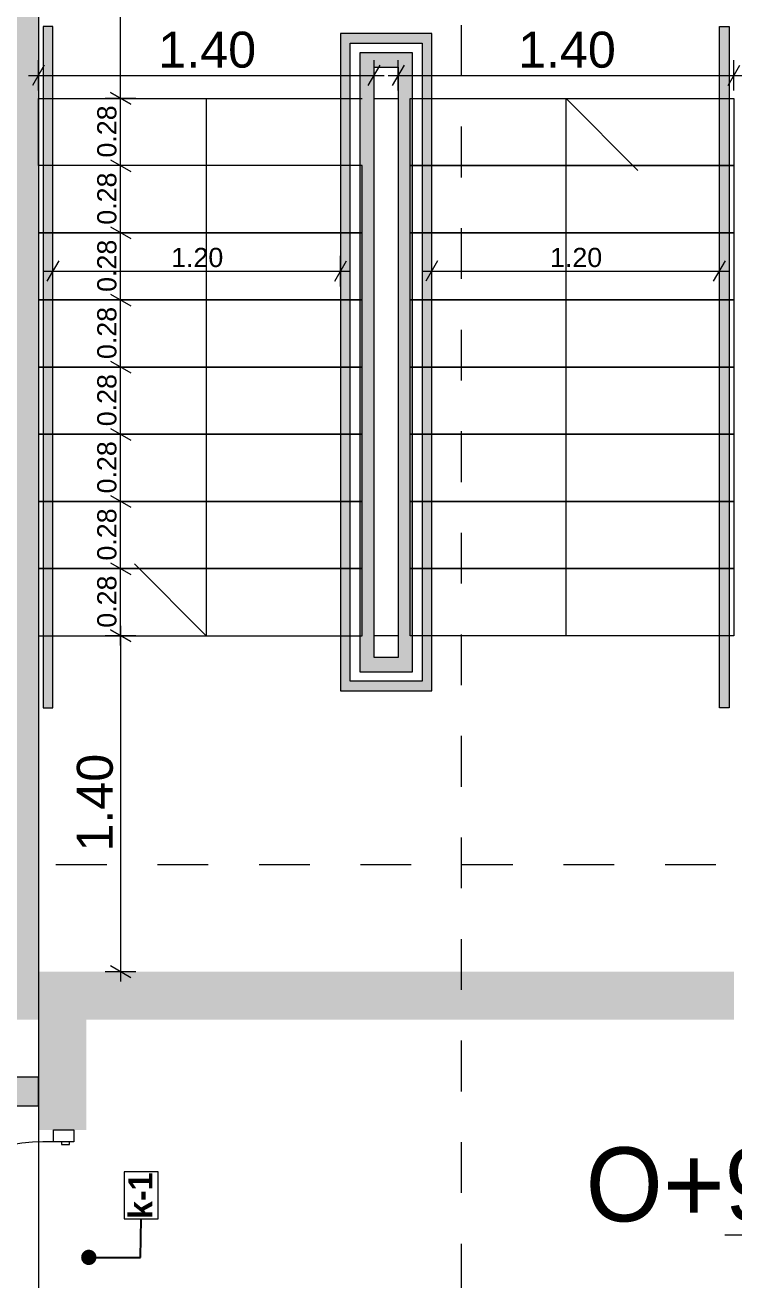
# Model space of a CAD drawing. Header units: millimetres. Extents: x 475206255 to 476720147, y 4620882299 to 4621447368.
# Drawn here: x 475240269 to 475243224, y 4621152881 to 4621158112 of the extents above; entities that cross this region are included whole.
import ezdxf

# ---------------------------------------------------------------- set-up
doc = ezdxf.new("R2010")
doc.units = ezdxf.units.MM
doc.header["$MEASUREMENT"] = 0
doc.set_wipeout_variables(frame=1)
doc.linetypes.add('Dashed', pattern=[423.333333, 211.666667, -211.666667])
doc.linetypes.add('Wipeout_Contour', pattern=[1000, 0, -1000])
for name, color, linetype, lineweight in [('2D Drafting - General_Pen_No__1_Pen_No__7_Pen_No__7', 7, 'Continuous', 0), ('2D Drafting - General_Pen_No__250_Pen_No__7_Pen_No__250', 7, 'Continuous', 0), ('2D Drafting - General_Pen_No__250_Pen_No__7_Pen_No__7', 7, 'Continuous', 0), ('Doors_Pen_No__7_Pen_No__7_Pen_No__7', 7, 'Continuous', 0), ('G-Anno-Nplt_Pen_No__7', 7, 'Continuous', 0), ('gegmebi_Pen_No__7_Pen_No__7', 7, 'Continuous', 0), ('New_._Pen_No__1', 1, 'Continuous', 0), ('New_2D Drafting - General_Pen_No__1', 1, 'Continuous', 0), ('New_2D Drafting - General_Pen_No__4', 7, 'Continuous', 0), ('New_Annotation - Label_Pen_No__1', 1, 'Continuous', 0), ('New_shenobebi_Pen_No__1', 1, 'Continuous', 0), ('zoma_Pen_No__142', 142, 'Continuous', 0), ('zoma_Pen_No__5_Pen_No__5', 5, 'Continuous', 0)]:
    doc.layers.add(name, color=color, linetype=linetype, lineweight=lineweight)
doc.layers.add('zoma', color=7, linetype='Continuous')
doc.styles.add('GENERATED_STYLE_2', font='arial.ttf')
doc.styles.add('GENERATED_STYLE_5', font='')
doc.styles.add('GENERATED_STYLE_6', font='avaza.ttf')
doc.styles.get('GENERATED_STYLE_5').set_extended_font_data('Avaza', bold=True)
doc.dimstyles.new('GENERATED_STYLE__17', dxfattribs={"dimtxt": 80.000001, "dimasz": 64.421331, "dimexe": 0.18, "dimexo": 3, "dimgap": 0, "dimtad": 1, "dimlfac": 0.001, "dimzin": 0, "dimdsep": 46, "dimtxsty": 'GENERATED_STYLE_2', "dimblk": 'ARROWHEAD_2', "dimblk1": 'ARROWHEAD_2', "dimblk2": 'ARROWHEAD_2', "dimcen": 0.09, "dimclrd": 142, "dimclre": 142, "dimclrt": 142, "dimadec": 0, "dimazin": 0, "dimtfac": 1, "dimtdec": 4, "dimtmove": 0, "dimatfit": 3, "dimfxl": 1, "dimtolj": 1, "dimtzin": 0, "dimarcsym": 0})
doc.dimstyles.new('GENERATED_STYLE__20', dxfattribs={"dimtxt": 80.000001, "dimasz": 64.421331, "dimexe": 0.18, "dimexo": 3, "dimgap": 0, "dimtad": 1, "dimtih": 1, "dimtoh": 1, "dimlfac": 0.001, "dimzin": 0, "dimdsep": 46, "dimtxsty": 'GENERATED_STYLE_2', "dimblk": 'ARROWHEAD_2', "dimblk1": 'ARROWHEAD_2', "dimblk2": 'ARROWHEAD_2', "dimcen": 0.09, "dimclrd": 142, "dimclre": 142, "dimclrt": 142, "dimadec": 0, "dimazin": 0, "dimtfac": 1, "dimtdec": 4, "dimtmove": 0, "dimatfit": 3, "dimfxl": 1, "dimtolj": 1, "dimtzin": 0, "dimarcsym": 0})
doc.dimstyles.new('GENERATED_STYLE__3', dxfattribs={"dimtxt": 200, "dimasz": 64.421331, "dimexe": 0.18, "dimexo": 3, "dimgap": 0, "dimtad": 1, "dimtih": 1, "dimtoh": 1, "dimlfac": 0.001, "dimzin": 0, "dimdsep": 46, "dimtxsty": 'GENERATED_STYLE_2', "dimblk": 'ARROWHEAD_2', "dimblk1": 'ARROWHEAD_2', "dimblk2": 'ARROWHEAD_2', "dimcen": 0.09, "dimclrd": 142, "dimclre": 142, "dimclrt": 142, "dimadec": 0, "dimazin": 0, "dimtfac": 1, "dimtdec": 4, "dimtmove": 0, "dimatfit": 3, "dimfxl": 1, "dimtolj": 1, "dimtzin": 0, "dimarcsym": 0})
doc.dimstyles.new('GENERATED_STYLE__33', dxfattribs={"dimtxt": 0.18, "dimasz": 127.68, "dimexe": 0.18, "dimexo": 0.0625, "dimgap": 0, "dimtad": 0, "dimtih": 1, "dimtoh": 1, "dimdec": 4, "dimzin": 0, "dimdsep": 46, "dimcen": 0.09, "dimadec": 0, "dimazin": 0, "dimtfac": 1, "dimtdec": 4, "dimtmove": 0, "dimatfit": 3, "dimldrblk": 'ARROWHEAD_11', "dimfxl": 1, "dimtolj": 1, "dimtzin": 0, "dimarcsym": 0})
doc.dimstyles.new('GENERATED_STYLE__5', dxfattribs={"dimtxt": 150, "dimasz": 64.421331, "dimexe": 0.18, "dimexo": 3, "dimgap": 0, "dimtad": 1, "dimtih": 1, "dimtoh": 1, "dimlfac": 0.001, "dimzin": 0, "dimdsep": 46, "dimtxsty": 'GENERATED_STYLE_2', "dimblk": 'ARROWHEAD_2', "dimblk1": 'ARROWHEAD_2', "dimblk2": 'ARROWHEAD_2', "dimcen": 0.09, "dimclrd": 142, "dimclre": 142, "dimclrt": 142, "dimadec": 0, "dimazin": 0, "dimtfac": 1, "dimtdec": 4, "dimtmove": 0, "dimatfit": 3, "dimfxl": 1, "dimtolj": 1, "dimtzin": 0, "dimarcsym": 0})
doc.dimstyles.new('GENERATED_STYLE__7', dxfattribs={"dimtxt": 150, "dimasz": 64.421331, "dimexe": 0.18, "dimexo": 3, "dimgap": 0, "dimtad": 1, "dimlfac": 0.001, "dimzin": 0, "dimdsep": 46, "dimtxsty": 'GENERATED_STYLE_2', "dimblk": 'ARROWHEAD_2', "dimblk1": 'ARROWHEAD_2', "dimblk2": 'ARROWHEAD_2', "dimcen": 0.09, "dimclrd": 142, "dimclre": 142, "dimclrt": 142, "dimadec": 0, "dimazin": 0, "dimtfac": 1, "dimtdec": 4, "dimtmove": 0, "dimatfit": 3, "dimfxl": 1, "dimtolj": 1, "dimtzin": 0, "dimarcsym": 0})
doc.dimstyles.new('GENERATED_STYLE__9', dxfattribs={"dimtxt": 200, "dimasz": 64.421331, "dimexe": 0.18, "dimexo": 3, "dimgap": 0, "dimtad": 1, "dimlfac": 0.001, "dimzin": 0, "dimdsep": 46, "dimtxsty": 'GENERATED_STYLE_2', "dimblk": 'ARROWHEAD_2', "dimblk1": 'ARROWHEAD_2', "dimblk2": 'ARROWHEAD_2', "dimcen": 0.09, "dimclrd": 142, "dimclre": 142, "dimclrt": 142, "dimadec": 0, "dimazin": 0, "dimtfac": 1, "dimtdec": 4, "dimtmove": 0, "dimatfit": 3, "dimfxl": 1, "dimtolj": 1, "dimtzin": 0, "dimarcsym": 0})

# ---------------------------------------------------------------- blocks, each defined once
blk = doc.blocks.new('*D165', base_point=(475826095.8, 4621095193.2))
at = {"layer": 'zoma_Pen_No__142', "color": 142, "linetype": 'Continuous', "lineweight": 0, "transparency": 16777216}
for p, q in [((475299175.7, 4621159381.7), (475299091, 4621159430.6)), ((475299133.3, 4621159406.2), (475299133.3, 4621159447.6)), ((475299196.9, 4621159406.2), (475299069.8, 4621159406.2)), ((475299133.3, 4621144206.2), (475299133.3, 4621159406.2)), ((475299196.9, 4621144206.2), (475299069.8, 4621144206.2)), ((475299091, 4621144230.6), (475299175.7, 4621144181.7)), ((475299133.3, 4621144164.7), (475299133.3, 4621144206.2))]:
    blk.add_line(p, q, dxfattribs=at)
at = {"layer": 'zoma_Pen_No__142', "color": 142, "lineweight": 0, "transparency": 16777216, "insert": (475299093.3, 4621151463), "char_height": 200, "attachment_point": 7, "rotation": 90, "style": 'GENERATED_STYLE_2'}
blk.add_mtext('\\A1;{\\pql;\\fArial|b0|i0|c204|p0;\\W1.000000;15.20}', dxfattribs=at)
blk = doc.blocks.new('ARROWHEAD_2')
at = {"color": 0, "linetype": 'Continuous', "lineweight": 0}
for p, q in [((0, 0), (-1, 0)), ((-0.378, -0.655), (0.378, 0.655))]:
    blk.add_line(p, q, dxfattribs=at)
blk = doc.blocks.new('*D172', base_point=(475826095.8, 4621095193.2))
at = {"layer": 'zoma_Pen_No__142', "color": 142, "linetype": 'Continuous', "lineweight": 0, "transparency": 16777216}
for p, q in [((475298407.8, 4621154206.2), (475298280.6, 4621154206.2)), ((475298301.8, 4621154230.6), (475298386.6, 4621154181.7)), ((475298344.2, 4621152606.2), (475298344.2, 4621154206.2)), ((475298301.8, 4621152630.6), (475298386.6, 4621152581.7)), ((475298407.8, 4621152606.2), (475298280.6, 4621152606.2))]:
    blk.add_line(p, q, dxfattribs=at)
at = {"layer": 'zoma_Pen_No__142', "color": 142, "lineweight": 0, "transparency": 16777216, "insert": (475298304.2, 4621153139.2), "char_height": 200, "attachment_point": 7, "rotation": 90, "style": 'GENERATED_STYLE_2'}
blk.add_mtext('\\A1;{\\pql;\\fArial|b0|i0|c204|p0;\\W1.000000;1.60}', dxfattribs=at)
blk = doc.blocks.new('*D173', base_point=(475826095.8, 4621095193.2))
at = {"layer": 'zoma_Pen_No__142', "color": 142, "linetype": 'Continuous', "lineweight": 0, "transparency": 16777216}
for p, q in [((475298301.8, 4621159030.6), (475298386.6, 4621158981.7)), ((475298407.8, 4621159006.2), (475298280.6, 4621159006.2)), ((475298344.2, 4621154206.2), (475298344.2, 4621159006.2)), ((475298407.8, 4621154206.2), (475298280.6, 4621154206.2)), ((475298301.8, 4621154230.6), (475298386.6, 4621154181.7))]:
    blk.add_line(p, q, dxfattribs=at)
at = {"layer": 'zoma_Pen_No__142', "color": 142, "lineweight": 0, "transparency": 16777216, "char_height": 200, "attachment_point": 7, "rotation": 90, "style": 'GENERATED_STYLE_2'}
for s, insert in [('\\A1;{\\pql;\\fArial|b0|i0|c204|p0;\\W1.000000;0.40}', (475298304.2, 4621158447.8)), ('\\A1;{\\pql;\\fArial|b0|i0|c204|p0;\\W1.000000;4.80}', (475298304.2, 4621156339.2))]:
    blk.add_mtext(s, dxfattribs=dict(at, insert=insert))
blk = doc.blocks.new('*D405', base_point=(475826095.8, 4621095193.2))
at = {"layer": 'zoma_Pen_No__142', "color": 142, "linetype": 'Continuous', "lineweight": 0, "transparency": 16777216}
for p, q in [((475240603, 4621155566.3), (475240730.1, 4621155566.3)), ((475240708.9, 4621155541.8), (475240624.2, 4621155590.8)), ((475240666.5, 4621155607.7), (475240666.5, 4621155566.3)), ((475240666.5, 4621155566.3), (475240666.5, 4621154166.3)), ((475240603, 4621154166.3), (475240730.1, 4621154166.3)), ((475240624.2, 4621154190.8), (475240708.9, 4621154141.8)), ((475240666.5, 4621154166.3), (475240666.5, 4621154124.8))]:
    blk.add_line(p, q, dxfattribs=at)
at = {"layer": 'zoma_Pen_No__142', "color": 142, "lineweight": 0, "transparency": 16777216, "insert": (475240636.5, 4621154666.1), "char_height": 150, "attachment_point": 7, "rotation": 90, "style": 'GENERATED_STYLE_2'}
blk.add_mtext('\\A1;{\\pql;\\fArial|b0|i0|c204|p0;\\W1.000000;1.40}', dxfattribs=at)
blk = doc.blocks.new('*D406', base_point=(475826095.8, 4621095193.2))
at = {"layer": 'zoma_Pen_No__142', "color": 142, "linetype": 'Continuous', "lineweight": 0, "transparency": 16777216}
for p, q in [((475240624.2, 4621155870.6), (475240708.9, 4621155821.7)), ((475240730.1, 4621155846.1), (475240603, 4621155846.1)), ((475240666.5, 4621155566.1), (475240666.5, 4621155846.1)), ((475240730.1, 4621155566.1), (475240603, 4621155566.1)), ((475240624.2, 4621155590.6), (475240708.9, 4621155541.7)), ((475240666.5, 4621155524.7), (475240666.5, 4621155566.1))]:
    blk.add_line(p, q, dxfattribs=at)
at = {"layer": 'zoma_Pen_No__142', "color": 142, "lineweight": 0, "transparency": 16777216, "insert": (475240650.5, 4621155599.4), "char_height": 80, "attachment_point": 7, "rotation": 90, "style": 'GENERATED_STYLE_2'}
blk.add_mtext('\\A1;{\\pql;\\fArial|b0|i0|c204|p0;\\W1.000000;0.28}', dxfattribs=at)
blk = doc.blocks.new('*D407', base_point=(475826095.8, 4621095193.2))
at = {"layer": 'zoma_Pen_No__142', "color": 142, "linetype": 'Continuous', "lineweight": 0, "transparency": 16777216}
for p, q in [((475240624.2, 4621156150.6), (475240708.9, 4621156101.7)), ((475240730.1, 4621156126.1), (475240603, 4621156126.1)), ((475240666.5, 4621155846.1), (475240666.5, 4621156126.1)), ((475240624.2, 4621155870.6), (475240708.9, 4621155821.7)), ((475240730.1, 4621155846.1), (475240603, 4621155846.1))]:
    blk.add_line(p, q, dxfattribs=at)
at = {"layer": 'zoma_Pen_No__142', "color": 142, "lineweight": 0, "transparency": 16777216, "insert": (475240650.5, 4621155879.4), "char_height": 80, "attachment_point": 7, "rotation": 90, "style": 'GENERATED_STYLE_2'}
blk.add_mtext('\\A1;{\\pql;\\fArial|b0|i0|c204|p0;\\W1.000000;0.28}', dxfattribs=at)
blk = doc.blocks.new('*D408', base_point=(475826095.8, 4621095193.2))
at = {"layer": 'zoma_Pen_No__142', "color": 142, "linetype": 'Continuous', "lineweight": 0, "transparency": 16777216}
for p, q in [((475240730.1, 4621156406.1), (475240603, 4621156406.1)), ((475240624.2, 4621156430.6), (475240708.9, 4621156381.7)), ((475240666.5, 4621156126.1), (475240666.5, 4621156406.1)), ((475240624.2, 4621156150.6), (475240708.9, 4621156101.7)), ((475240730.1, 4621156126.1), (475240603, 4621156126.1))]:
    blk.add_line(p, q, dxfattribs=at)
at = {"layer": 'zoma_Pen_No__142', "color": 142, "lineweight": 0, "transparency": 16777216, "insert": (475240650.5, 4621156159.4), "char_height": 80, "attachment_point": 7, "rotation": 90, "style": 'GENERATED_STYLE_2'}
blk.add_mtext('\\A1;{\\pql;\\fArial|b0|i0|c204|p0;\\W1.000000;0.28}', dxfattribs=at)
blk = doc.blocks.new('*D409', base_point=(475826095.8, 4621095193.2))
at = {"layer": 'zoma_Pen_No__142', "color": 142, "linetype": 'Continuous', "lineweight": 0, "transparency": 16777216}
for p, q in [((475240624.2, 4621156710.6), (475240708.9, 4621156661.7)), ((475240730.1, 4621156686.1), (475240603, 4621156686.1)), ((475240666.5, 4621156406.1), (475240666.5, 4621156686.1)), ((475240730.1, 4621156406.1), (475240603, 4621156406.1)), ((475240624.2, 4621156430.6), (475240708.9, 4621156381.7))]:
    blk.add_line(p, q, dxfattribs=at)
at = {"layer": 'zoma_Pen_No__142', "color": 142, "lineweight": 0, "transparency": 16777216, "insert": (475240650.5, 4621156439.4), "char_height": 80, "attachment_point": 7, "rotation": 90, "style": 'GENERATED_STYLE_2'}
blk.add_mtext('\\A1;{\\pql;\\fArial|b0|i0|c204|p0;\\W1.000000;0.28}', dxfattribs=at)
blk = doc.blocks.new('*D410', base_point=(475826095.8, 4621095193.2))
at = {"layer": 'zoma_Pen_No__142', "color": 142, "linetype": 'Continuous', "lineweight": 0, "transparency": 16777216}
for p, q in [((475240624.2, 4621156990.6), (475240708.9, 4621156941.7)), ((475240730.1, 4621156966.1), (475240603, 4621156966.1)), ((475240666.5, 4621156686.1), (475240666.5, 4621156966.1)), ((475240624.2, 4621156710.6), (475240708.9, 4621156661.7)), ((475240730.1, 4621156686.1), (475240603, 4621156686.1))]:
    blk.add_line(p, q, dxfattribs=at)
at = {"layer": 'zoma_Pen_No__142', "color": 142, "lineweight": 0, "transparency": 16777216, "insert": (475240650.5, 4621156719.4), "char_height": 80, "attachment_point": 7, "rotation": 90, "style": 'GENERATED_STYLE_2'}
blk.add_mtext('\\A1;{\\pql;\\fArial|b0|i0|c204|p0;\\W1.000000;0.28}', dxfattribs=at)
blk = doc.blocks.new('*D411', base_point=(475826095.8, 4621095193.2))
at = {"layer": 'zoma_Pen_No__142', "color": 142, "linetype": 'Continuous', "lineweight": 0, "transparency": 16777216}
for p, q in [((475240730.1, 4621157246.1), (475240603, 4621157246.1)), ((475240624.2, 4621157270.6), (475240708.9, 4621157221.7)), ((475240666.5, 4621156966.1), (475240666.5, 4621157246.1)), ((475240624.2, 4621156990.6), (475240708.9, 4621156941.7)), ((475240730.1, 4621156966.1), (475240603, 4621156966.1))]:
    blk.add_line(p, q, dxfattribs=at)
at = {"layer": 'zoma_Pen_No__142', "color": 142, "lineweight": 0, "transparency": 16777216, "insert": (475240650.5, 4621156999.4), "char_height": 80, "attachment_point": 7, "rotation": 90, "style": 'GENERATED_STYLE_2'}
blk.add_mtext('\\A1;{\\pql;\\fArial|b0|i0|c204|p0;\\W1.000000;0.28}', dxfattribs=at)
blk = doc.blocks.new('*D412', base_point=(475826095.8, 4621095193.2))
at = {"layer": 'zoma_Pen_No__142', "color": 142, "linetype": 'Continuous', "lineweight": 0, "transparency": 16777216}
for p, q in [((475240624.2, 4621157550.6), (475240708.9, 4621157501.7)), ((475240730.1, 4621157526.1), (475240603, 4621157526.1)), ((475240666.5, 4621157246.1), (475240666.5, 4621157526.1)), ((475240730.1, 4621157246.1), (475240603, 4621157246.1)), ((475240624.2, 4621157270.6), (475240708.9, 4621157221.7))]:
    blk.add_line(p, q, dxfattribs=at)
at = {"layer": 'zoma_Pen_No__142', "color": 142, "lineweight": 0, "transparency": 16777216, "insert": (475240650.5, 4621157279.4), "char_height": 80, "attachment_point": 7, "rotation": 90, "style": 'GENERATED_STYLE_2'}
blk.add_mtext('\\A1;{\\pql;\\fArial|b0|i0|c204|p0;\\W1.000000;0.28}', dxfattribs=at)
blk = doc.blocks.new('*D413', base_point=(475826095.8, 4621095193.2))
at = {"layer": 'zoma_Pen_No__142', "color": 142, "linetype": 'Continuous', "lineweight": 0, "transparency": 16777216}
for p, q in [((475240730.1, 4621157806.1), (475240603, 4621157806.1)), ((475240708.9, 4621157781.7), (475240624.2, 4621157830.6)), ((475240666.5, 4621157806.1), (475240666.5, 4621157847.6)), ((475240666.5, 4621157526.1), (475240666.5, 4621157806.1)), ((475240624.2, 4621157550.6), (475240708.9, 4621157501.7)), ((475240730.1, 4621157526.1), (475240603, 4621157526.1))]:
    blk.add_line(p, q, dxfattribs=at)
at = {"layer": 'zoma_Pen_No__142', "color": 142, "lineweight": 0, "transparency": 16777216, "insert": (475240650.5, 4621157559.4), "char_height": 80, "attachment_point": 7, "rotation": 90, "style": 'GENERATED_STYLE_2'}
blk.add_mtext('\\A1;{\\pql;\\fArial|b0|i0|c204|p0;\\W1.000000;0.28}', dxfattribs=at)
blk = doc.blocks.new('*D414', base_point=(475826095.8, 4621095193.2))
at = {"layer": 'zoma_Pen_No__142', "color": 142, "linetype": 'Continuous', "lineweight": 0, "transparency": 16777216}
for p, q in [((475240324.3, 4621157838.5), (475240324.3, 4621157965.6)), ((475241724.3, 4621157838.5), (475241724.3, 4621157965.6)), ((475240348.8, 4621157944.4), (475240299.9, 4621157859.7)), ((475241699.9, 4621157859.7), (475241748.8, 4621157944.4)), ((475240282.9, 4621157902), (475240324.3, 4621157902)), ((475240324.3, 4621157902), (475241724.3, 4621157902)), ((475241724.3, 4621157902), (475241765.8, 4621157902))]:
    blk.add_line(p, q, dxfattribs=at)
at = {"layer": 'zoma_Pen_No__142', "color": 142, "lineweight": 0, "transparency": 16777216, "insert": (475240824.2, 4621157932), "char_height": 150, "attachment_point": 7, "style": 'GENERATED_STYLE_2'}
blk.add_mtext('\\A1;{\\pql;\\fArial|b0|i0|c204|p0;\\W1.000000;1.40}', dxfattribs=at)
blk = doc.blocks.new('*D415', base_point=(475826095.8, 4621095193.2))
at = {"layer": 'zoma_Pen_No__142', "color": 142, "linetype": 'Continuous', "lineweight": 0, "transparency": 16777216}
for p, q in [((475241824.3, 4621157838.5), (475241824.3, 4621157965.6)), ((475243224.3, 4621157838.5), (475243224.3, 4621157965.6)), ((475241848.8, 4621157944.4), (475241799.9, 4621157859.7)), ((475243199.9, 4621157859.7), (475243248.8, 4621157944.4)), ((475241782.9, 4621157902), (475241824.3, 4621157902)), ((475241824.3, 4621157902), (475243224.3, 4621157902)), ((475243224.3, 4621157902), (475243265.8, 4621157902))]:
    blk.add_line(p, q, dxfattribs=at)
at = {"layer": 'zoma_Pen_No__142', "color": 142, "lineweight": 0, "transparency": 16777216, "insert": (475242324.2, 4621157932), "char_height": 150, "attachment_point": 7, "style": 'GENERATED_STYLE_2'}
blk.add_mtext('\\A1;{\\pql;\\fArial|b0|i0|c204|p0;\\W1.000000;1.40}', dxfattribs=at)
blk = doc.blocks.new('*D417', base_point=(475826095.8, 4621095193.2))
at = {"layer": 'zoma_Pen_No__142', "color": 142, "linetype": 'Continuous', "lineweight": 0, "transparency": 16777216}
for p, q in [((475240708.9, 4621159181.7), (475240624.2, 4621159230.6)), ((475240666.5, 4621159206.2), (475240666.5, 4621159247.6)), ((475240730.1, 4621159206.2), (475240603, 4621159206.2)), ((475240666.5, 4621157806.1), (475240666.5, 4621159206.2)), ((475240730.1, 4621157806.1), (475240603, 4621157806.1)), ((475240624.2, 4621157830.6), (475240708.9, 4621157781.7)), ((475240666.5, 4621157764.7), (475240666.5, 4621157806.1))]:
    blk.add_line(p, q, dxfattribs=at)
at = {"layer": 'zoma_Pen_No__142', "color": 142, "lineweight": 0, "transparency": 16777216, "insert": (475240636.5, 4621158306), "char_height": 150, "attachment_point": 7, "rotation": 90, "style": 'GENERATED_STYLE_2'}
blk.add_mtext('\\A1;{\\pql;\\fArial|b0|i0|c204|p0;\\W1.000000;1.40}', dxfattribs=at)
blk = doc.blocks.new('*D638', base_point=(475826095.8, 4621095193.2))
at = {"layer": 'zoma_Pen_No__142', "color": 142, "linetype": 'Continuous', "lineweight": 0, "transparency": 16777216}
for p, q in [((475240408.8, 4621157128.2), (475240359.9, 4621157043.5)), ((475240384.3, 4621157022.3), (475240384.3, 4621157149.4)), ((475241559.9, 4621157043.5), (475241608.8, 4621157128.2)), ((475241584.3, 4621157022.3), (475241584.3, 4621157149.4)), ((475240342.9, 4621157085.9), (475240384.3, 4621157085.9)), ((475240384.3, 4621157085.9), (475241584.3, 4621157085.9)), ((475241584.3, 4621157085.9), (475241625.8, 4621157085.9))]:
    blk.add_line(p, q, dxfattribs=at)
at = {"layer": 'zoma_Pen_No__142', "color": 142, "lineweight": 0, "transparency": 16777216, "insert": (475240877.6, 4621157101.9), "char_height": 80, "attachment_point": 7, "style": 'GENERATED_STYLE_2'}
blk.add_mtext('\\A1;{\\pql;\\fArial|b0|i0|c204|p0;\\W1.000000;1.20}', dxfattribs=at)
blk = doc.blocks.new('*D639', base_point=(475826095.8, 4621095193.2))
at = {"layer": 'zoma_Pen_No__142', "color": 142, "linetype": 'Continuous', "lineweight": 0, "transparency": 16777216}
for p, q in [((475241988.8, 4621157128.2), (475241939.9, 4621157043.5)), ((475241964.3, 4621157022.3), (475241964.3, 4621157149.4)), ((475243139.9, 4621157043.5), (475243188.8, 4621157128.2)), ((475243164.3, 4621157022.3), (475243164.3, 4621157149.4)), ((475241922.9, 4621157085.9), (475241964.3, 4621157085.9)), ((475241964.3, 4621157085.9), (475243164.3, 4621157085.9)), ((475243164.3, 4621157085.9), (475243205.8, 4621157085.9))]:
    blk.add_line(p, q, dxfattribs=at)
at = {"layer": 'zoma_Pen_No__142', "color": 142, "lineweight": 0, "transparency": 16777216, "insert": (475242457.6, 4621157101.9), "char_height": 80, "attachment_point": 7, "style": 'GENERATED_STYLE_2'}
blk.add_mtext('\\A1;{\\pql;\\fArial|b0|i0|c204|p0;\\W1.000000;1.20}', dxfattribs=at)
blk = doc.blocks.new('*D1333', base_point=(475826095.8, 4621095193.2))
at = {"layer": 'zoma_Pen_No__142', "color": 142, "linetype": 'Continuous', "lineweight": 0, "transparency": 16777216}
for p, q in [((475240119.4, 4621160358.8), (475240119.4, 4621160486)), ((475240519.4, 4621160358.8), (475240519.4, 4621160486)), ((475240143.8, 4621160464.8), (475240094.9, 4621160380)), ((475240119.4, 4621160422.4), (475240519.4, 4621160422.4)), ((475240543.8, 4621160464.8), (475240494.9, 4621160380))]:
    blk.add_line(p, q, dxfattribs=at)
blk = doc.blocks.new('*D1334', base_point=(475826095.8, 4621095193.2))
at = {"layer": 'zoma_Pen_No__142', "color": 142, "linetype": 'Continuous', "lineweight": 0, "transparency": 16777216}
for p, q in [((475240519.4, 4621160358.8), (475240519.4, 4621160486)), ((475247019.4, 4621160358.8), (475247019.4, 4621160486)), ((475240543.8, 4621160464.8), (475240494.9, 4621160380)), ((475240519.4, 4621160422.4), (475247019.4, 4621160422.4)), ((475247043.8, 4621160464.8), (475246994.9, 4621160380))]:
    blk.add_line(p, q, dxfattribs=at)
at = {"layer": 'zoma_Pen_No__142', "color": 142, "lineweight": 0, "transparency": 16777216, "char_height": 200, "attachment_point": 7, "style": 'GENERATED_STYLE_2'}
for s, insert in [('\\A1;{\\pql;\\fArial|b0|i0|c204|p0;\\W1.000000;6.50}', (475243502.4, 4621160462.4)), ('\\A1;{\\pql;\\fArial|b0|i0|c204|p0;\\W1.000000;0.40}', (475246461, 4621160462.4))]:
    blk.add_mtext(s, dxfattribs=dict(at, insert=insert))
blk = doc.blocks.new('*D1392', base_point=(475826095.8, 4621095193.2))
at = {"layer": 'zoma_Pen_No__142', "color": 142, "linetype": 'Continuous', "lineweight": 0, "transparency": 16777216}
for p, q in [((475240119.4, 4621209735.5), (475240119.4, 4621209862.6)), ((475240519.4, 4621209735.5), (475240519.4, 4621209862.6)), ((475240143.8, 4621209841.4), (475240094.9, 4621209756.6)), ((475240119.4, 4621209799), (475240519.4, 4621209799)), ((475240543.8, 4621209841.4), (475240494.9, 4621209756.6))]:
    blk.add_line(p, q, dxfattribs=at)
blk = doc.blocks.new('*D1393', base_point=(475826095.8, 4621095193.2))
at = {"layer": 'zoma_Pen_No__142', "color": 142, "linetype": 'Continuous', "lineweight": 0, "transparency": 16777216}
for p, q in [((475240519.4, 4621209735.5), (475240519.4, 4621209862.6)), ((475247019.4, 4621209735.5), (475247019.4, 4621209862.6)), ((475240543.8, 4621209841.4), (475240494.9, 4621209756.6)), ((475240519.4, 4621209799), (475247019.4, 4621209799)), ((475247043.8, 4621209841.4), (475246994.9, 4621209756.6))]:
    blk.add_line(p, q, dxfattribs=at)
at = {"layer": 'zoma_Pen_No__142', "color": 142, "lineweight": 0, "transparency": 16777216, "char_height": 200, "attachment_point": 7, "style": 'GENERATED_STYLE_2'}
for s, insert in [('\\A1;{\\pql;\\fArial|b0|i0|c204|p0;\\W1.000000;6.50}', (475243502.4, 4621209839)), ('\\A1;{\\pql;\\fArial|b0|i0|c204|p0;\\W1.000000;0.40}', (475246461, 4621209839))]:
    blk.add_mtext(s, dxfattribs=dict(at, insert=insert))
blk = doc.blocks.new('*D1416', base_point=(475826095.8, 4621095193.2))
at = {"layer": 'zoma_Pen_No__142', "color": 142, "linetype": 'Continuous', "lineweight": 0, "transparency": 16777216}
for p, q in [((475240143.8, 4621191296.5), (475240094.9, 4621191211.7)), ((475240119.4, 4621191190.5), (475240119.4, 4621191317.7)), ((475240543.8, 4621191296.5), (475240494.9, 4621191211.7)), ((475240519.4, 4621191190.5), (475240519.4, 4621191317.7)), ((475240119.4, 4621191254.1), (475240519.4, 4621191254.1))]:
    blk.add_line(p, q, dxfattribs=at)
blk = doc.blocks.new('*D1417', base_point=(475826095.8, 4621095193.2))
at = {"layer": 'zoma_Pen_No__142', "color": 142, "linetype": 'Continuous', "lineweight": 0, "transparency": 16777216}
for p, q in [((475240543.8, 4621191296.5), (475240494.9, 4621191211.7)), ((475240519.4, 4621191190.5), (475240519.4, 4621191317.7)), ((475247043.8, 4621191296.5), (475246994.9, 4621191211.7)), ((475247019.4, 4621191190.5), (475247019.4, 4621191317.7)), ((475240519.4, 4621191254.1), (475247019.4, 4621191254.1))]:
    blk.add_line(p, q, dxfattribs=at)
at = {"layer": 'zoma_Pen_No__142', "color": 142, "lineweight": 0, "transparency": 16777216, "char_height": 200, "attachment_point": 7, "style": 'GENERATED_STYLE_2'}
for s, insert in [('\\A1;{\\pql;\\fArial|b0|i0|c204|p0;\\W1.000000;6.50}', (475243502.4, 4621191294.1)), ('\\A1;{\\pql;\\fArial|b0|i0|c204|p0;\\W1.000000;0.40}', (475246461, 4621191294.1))]:
    blk.add_mtext(s, dxfattribs=dict(at, insert=insert))
blk = doc.blocks.new('*D1450', base_point=(475826095.8, 4621095193.2))
at = {"layer": 'zoma_Pen_No__142', "color": 142, "linetype": 'Continuous', "lineweight": 0, "transparency": 16777216}
for p, q in [((475240143.8, 4621259031.2), (475240094.9, 4621258946.4)), ((475240119.4, 4621258925.2), (475240119.4, 4621259052.4)), ((475240543.8, 4621259031.2), (475240494.9, 4621258946.4)), ((475240519.4, 4621258925.2), (475240519.4, 4621259052.4)), ((475240119.4, 4621258988.8), (475240519.4, 4621258988.8))]:
    blk.add_line(p, q, dxfattribs=at)
blk = doc.blocks.new('*D1451', base_point=(475826095.8, 4621095193.2))
at = {"layer": 'zoma_Pen_No__142', "color": 142, "linetype": 'Continuous', "lineweight": 0, "transparency": 16777216}
for p, q in [((475240543.8, 4621259031.2), (475240494.9, 4621258946.4)), ((475240519.4, 4621258925.2), (475240519.4, 4621259052.4)), ((475247043.8, 4621259031.2), (475246994.9, 4621258946.4)), ((475247019.4, 4621258925.2), (475247019.4, 4621259052.4)), ((475240519.4, 4621258988.8), (475247019.4, 4621258988.8))]:
    blk.add_line(p, q, dxfattribs=at)
at = {"layer": 'zoma_Pen_No__142', "color": 142, "lineweight": 0, "transparency": 16777216, "char_height": 200, "attachment_point": 7, "style": 'GENERATED_STYLE_2'}
for s, insert in [('\\A1;{\\pql;\\fArial|b0|i0|c204|p0;\\W1.000000;6.50}', (475243502.4, 4621259028.8)), ('\\A1;{\\pql;\\fArial|b0|i0|c204|p0;\\W1.000000;0.40}', (475246461, 4621259028.8))]:
    blk.add_mtext(s, dxfattribs=dict(at, insert=insert))
blk = doc.blocks.new('*D1474', base_point=(475826095.8, 4621095193.2))
at = {"layer": 'zoma_Pen_No__142', "color": 142, "linetype": 'Continuous', "lineweight": 0, "transparency": 16777216}
for p, q in [((475240119.4, 4621240380.3), (475240119.4, 4621240507.4)), ((475240519.4, 4621240380.3), (475240519.4, 4621240507.4)), ((475240143.8, 4621240486.2), (475240094.9, 4621240401.5)), ((475240543.8, 4621240486.2), (475240494.9, 4621240401.5)), ((475240119.4, 4621240443.8), (475240519.4, 4621240443.8))]:
    blk.add_line(p, q, dxfattribs=at)
blk = doc.blocks.new('*D1475', base_point=(475826095.8, 4621095193.2))
at = {"layer": 'zoma_Pen_No__142', "color": 142, "linetype": 'Continuous', "lineweight": 0, "transparency": 16777216}
for p, q in [((475240519.4, 4621240380.3), (475240519.4, 4621240507.4)), ((475247019.4, 4621240380.3), (475247019.4, 4621240507.4)), ((475240543.8, 4621240486.2), (475240494.9, 4621240401.5)), ((475247043.8, 4621240486.2), (475246994.9, 4621240401.5)), ((475240519.4, 4621240443.8), (475247019.4, 4621240443.8))]:
    blk.add_line(p, q, dxfattribs=at)
at = {"layer": 'zoma_Pen_No__142', "color": 142, "lineweight": 0, "transparency": 16777216, "char_height": 200, "attachment_point": 7, "style": 'GENERATED_STYLE_2'}
for s, insert in [('\\A1;{\\pql;\\fArial|b0|i0|c204|p0;\\W1.000000;6.50}', (475243502.4, 4621240483.8)), ('\\A1;{\\pql;\\fArial|b0|i0|c204|p0;\\W1.000000;0.40}', (475246461, 4621240483.8))]:
    blk.add_mtext(s, dxfattribs=dict(at, insert=insert))
blk = doc.blocks.new('ARROWHEAD_11')
at = {"color": 0, "linetype": 'Continuous', "lineweight": 0}
blk.add_line((0, 0), (-1, 0), dxfattribs=at)
at = {"color": 0, "linetype": 'Continuous', "lineweight": 0, "const_width": 0.25, "flags": 128}
blk.add_lwpolyline([(-0.125, 0, 1), (0.125, 0, 1)], format="xyb", close=True, dxfattribs=at)

msp = doc.modelspace()

# ---------------------------------------------------------------- hatches: boundary and pattern name
at = {"layer": '2D Drafting - General_Pen_No__250_Pen_No__7_Pen_No__7', "linetype": 'Continuous', "lineweight": 0}
for points in [[(475240124.343, 4621159006.167), (475240124.343, 4621153966.092), (475240324.343, 4621153966.092), (475240324.343, 4621159006.167)], [(475240124.343, 4621154316.542), (475239724.343, 4621154316.542), (475239724.343, 4621153626.524), (475240324.343, 4621153626.524), (475240324.343, 4621153726.167), (475239824.343, 4621153726.167), (475239824.343, 4621154216.355), (475240124.343, 4621154216.355)], [(475240524.343, 4621153966.092), (475240324.343, 4621153966.092), (475240324.343, 4621153506.167), (475240524.343, 4621153506.167)], [(475240324.343, 4621153726.167), (475239674.343, 4621153726.167), (475239674.343, 4621153606.167), (475240324.343, 4621153606.167)]]:
    msp.add_hatch(color=7, dxfattribs=at).paths.add_polyline_path(points)
at = {"layer": 'G-Anno-Nplt_Pen_No__7', "linetype": 'Continuous', "lineweight": 0}
msp.add_hatch(color=7, dxfattribs=at).paths.add_polyline_path([(475243224.343, 4621153966.092), (475240324.343, 4621153966.092), (475240324.343, 4621154166.092), (475243224.343, 4621154166.092)])
at = {"layer": 'New_2D Drafting - General_Pen_No__1', "linetype": 'Continuous', "lineweight": 0}
for points in [[(475240344.343, 4621155266.124), (475240384.343, 4621155266.124), (475240384.343, 4621158106.124), (475240344.343, 4621158106.124)], [(475243204.343, 4621155266.124), (475243164.343, 4621155266.124), (475243164.343, 4621158106.124), (475243204.343, 4621158106.124)]]:
    msp.add_hatch(color=1, dxfattribs=at).paths.add_polyline_path(points)
h = msp.add_hatch(color=1, dxfattribs=at)
h.paths.add_polyline_path([(475241584.343, 4621155336.016), (475241964.343, 4621155336.016), (475241964.343, 4621155466.124), (475241964.343, 4621158076.031), (475241584.343, 4621158076.031)])
h.paths.add_polyline_path([(475241924.343, 4621155376.016), (475241624.343, 4621155376.016), (475241624.343, 4621158036.031), (475241924.343, 4621158036.031)], flags=0)
h = msp.add_hatch(color=1, dxfattribs=at)
h.paths.add_polyline_path([(475241664.343, 4621155416.016), (475241884.343, 4621155416.016), (475241884.343, 4621157996.031), (475241664.343, 4621157996.031)])
h.paths.add_polyline_path([(475241724.343, 4621155476.016), (475241724.343, 4621157936.031), (475241824.343, 4621157936.031), (475241824.343, 4621155476.016)], flags=0)

# ---------------------------------------------------------------- linework, layer by layer
at = {"layer": '2D Drafting - General_Pen_No__1_Pen_No__7_Pen_No__7', "color": 7, "linetype": 'Continuous', "lineweight": 0}
msp.add_arc((475240362.591, 4621152563.889), 893.239, 88.396194, 178.396194, dxfattribs=at)
at = {"layer": '2D Drafting - General_Pen_No__250_Pen_No__7_Pen_No__250', "color": 7, "linetype": 'Continuous', "lineweight": 0, "flags": 128}
msp.add_lwpolyline([(475240324.343, 4621153726.167), (475239674.343, 4621153726.167), (475239674.343, 4621153606.167), (475240324.343, 4621153606.167)], close=True, dxfattribs=at)
at = {"layer": 'Doors_Pen_No__7_Pen_No__7_Pen_No__7', "color": 7, "linetype": 'Continuous', "lineweight": 0, "flags": 128}
for points in [[(475240472.257, 4621153506.167), (475240472.257, 4621153456.778), (475240387.591, 4621153456.778), (475240387.591, 4621153506.167)], [(475240454.257, 4621153445.667), (475240454.257, 4621153456.778), (475240420.924, 4621153456.778), (475240420.924, 4621153445.667)]]:
    msp.add_lwpolyline(points, close=True, dxfattribs=at)
at = {"layer": 'gegmebi_Pen_No__7_Pen_No__7', "color": 7, "linetype": 'Continuous', "lineweight": 0, "flags": 128}
for points in [[(475241674.343, 4621157526.124), (475240324.343, 4621157526.124), (475240324.343, 4621157806.124), (475241674.343, 4621157806.124)], [(475241024.343, 4621157806.124), (475241024.343, 4621155566.124), (475240724.343, 4621155866.124)], [(475242524.343, 4621155566.124), (475242524.343, 4621157806.124), (475242824.343, 4621157506.124)]]:
    msp.add_lwpolyline(points, dxfattribs=at)
for points in [[(475241824.343, 4621155566.124), (475241724.343, 4621155566.124), (475241724.343, 4621157806.124), (475241824.343, 4621157806.124)], [(475241874.343, 4621157526.124), (475241874.343, 4621157806.124), (475243224.343, 4621157806.124), (475243224.343, 4621157526.124)], [(475241674.343, 4621157246.124), (475241674.343, 4621157526.124), (475240324.343, 4621157526.124), (475240324.343, 4621157246.124)], [(475241874.343, 4621157246.124), (475241874.343, 4621157526.124), (475243224.343, 4621157526.124), (475243224.343, 4621157246.124)], [(475241674.343, 4621156966.124), (475241674.343, 4621157246.124), (475240324.343, 4621157246.124), (475240324.343, 4621156966.124)], [(475241874.343, 4621156966.124), (475241874.343, 4621157246.124), (475243224.343, 4621157246.124), (475243224.343, 4621156966.124)], [(475241674.343, 4621156686.124), (475241674.343, 4621156966.124), (475240324.343, 4621156966.124), (475240324.343, 4621156686.124)], [(475241874.343, 4621156686.124), (475241874.343, 4621156966.124), (475243224.343, 4621156966.124), (475243224.343, 4621156686.124)], [(475241674.343, 4621156406.124), (475241674.343, 4621156686.124), (475240324.343, 4621156686.124), (475240324.343, 4621156406.124)], [(475241874.343, 4621156406.124), (475241874.343, 4621156686.124), (475243224.343, 4621156686.124), (475243224.343, 4621156406.124)], [(475241674.343, 4621156126.124), (475241674.343, 4621156406.124), (475240324.343, 4621156406.124), (475240324.343, 4621156126.124)], [(475241874.343, 4621156126.124), (475241874.343, 4621156406.124), (475243224.343, 4621156406.124), (475243224.343, 4621156126.124)], [(475241674.343, 4621155846.124), (475241674.343, 4621156126.124), (475240324.343, 4621156126.124), (475240324.343, 4621155846.124)], [(475241874.343, 4621155846.124), (475241874.343, 4621156126.124), (475243224.343, 4621156126.124), (475243224.343, 4621155846.124)], [(475241674.343, 4621155566.124), (475241674.343, 4621155846.124), (475240324.343, 4621155846.124), (475240324.343, 4621155566.124)], [(475241874.343, 4621155566.124), (475241874.343, 4621155846.124), (475243224.343, 4621155846.124), (475243224.343, 4621155566.124)]]:
    msp.add_lwpolyline(points, close=True, dxfattribs=at)
at = {"layer": 'New_2D Drafting - General_Pen_No__4', "color": 7, "linetype": 'Continuous', "lineweight": 0, "flags": 128}
for points in [[(475240344.343, 4621155266.124), (475240384.343, 4621155266.124), (475240384.343, 4621158106.124), (475240344.343, 4621158106.124)], [(475241584.343, 4621155336.016), (475241964.343, 4621155336.016), (475241964.343, 4621155466.124), (475241964.343, 4621158076.031), (475241584.343, 4621158076.031)], [(475243204.343, 4621155266.124), (475243164.343, 4621155266.124), (475243164.343, 4621158106.124), (475243204.343, 4621158106.124)], [(475241924.343, 4621155376.016), (475241624.343, 4621155376.016), (475241624.343, 4621158036.031), (475241924.343, 4621158036.031)], [(475241664.343, 4621155416.016), (475241884.343, 4621155416.016), (475241884.343, 4621157996.031), (475241664.343, 4621157996.031)], [(475241724.343, 4621155476.016), (475241724.343, 4621157936.031), (475241824.343, 4621157936.031), (475241824.343, 4621155476.016)]]:
    msp.add_lwpolyline(points, close=True, dxfattribs=at)
at = {"layer": 'New_shenobebi_Pen_No__1', "color": 1, "linetype": 'Dashed', "lineweight": 0}
for points in [[(475242089.03, 4621139696.739), (475242089.03, 4621162989.961)], [(475301569.033, 4621154611.496), (475228397.966, 4621154611.496)]]:
    msp.add_lwpolyline(points, dxfattribs=at)
at = {"layer": 'zoma_Pen_No__5_Pen_No__5', "color": 5, "linetype": 'Continuous', "lineweight": 0}
msp.add_line((475240324.343, 4621161677.15), (475240324.343, 4621140802.158), dxfattribs=at)

# ---------------------------------------------------------------- dimensions: what is measured, and where the dimension line sits
at = {"layer": 'zoma', "color": 142, "linetype": 'Continuous', "lineweight": 0}
for base, p1, p2, dimstyle, picture, middle in [((475247019.369, 4621258988.783), (475240519.369, 4621024556.839), (475247019.369, 4621024556.839), 'GENERATED_STYLE__3', '*D1451', (475243761.365, 4621259128.783)), ((475240519.369, 4621258988.783), (475240119.369, 4621024556.839), (475240519.369, 4621024556.839), 'GENERATED_STYLE__3', '*D1450', (475239819.948, 4621259128.783)), ((475247019.369, 4621240443.837), (475240519.369, 4621006027.167), (475247019.369, 4621006027.167), 'GENERATED_STYLE__3', '*D1475', (475243761.365, 4621240583.837)), ((475240519.369, 4621240443.837), (475240119.369, 4621006027.167), (475240519.369, 4621006027.167), 'GENERATED_STYLE__3', '*D1474', (475239819.948, 4621240583.837)), ((475247019.369, 4621209799.032), (475240519.369, 4621024556.839), (475247019.369, 4621024556.839), 'GENERATED_STYLE__3', '*D1393', (475243761.365, 4621209939.032)), ((475240519.369, 4621209799.032), (475240119.369, 4621024556.839), (475240519.369, 4621024556.839), 'GENERATED_STYLE__3', '*D1392', (475239819.948, 4621209939.032)), ((475247019.369, 4621191254.086), (475240519.369, 4621006027.167), (475247019.369, 4621006027.167), 'GENERATED_STYLE__3', '*D1417', (475243761.365, 4621191394.086)), ((475240519.369, 4621191254.086), (475240119.369, 4621006027.167), (475240519.369, 4621006027.167), 'GENERATED_STYLE__3', '*D1416', (475239819.948, 4621191394.086)), ((475247019.369, 4621160422.38), (475240519.369, 4621024556.839), (475247019.369, 4621024556.839), 'GENERATED_STYLE__3', '*D1334', (475243761.365, 4621160562.38)), ((475240519.369, 4621160422.38), (475240119.369, 4621024556.839), (475240519.369, 4621024556.839), 'GENERATED_STYLE__3', '*D1333', (475239819.948, 4621160562.38)), ((475243224.343, 4621157902.036), (475241824.343, 4621158128.973), (475243224.343, 4621158176.472), 'GENERATED_STYLE__5', '*D415', (475242518.34, 4621158007.036)), ((475241724.343, 4621157902.036), (475240324.343, 4621158052.448), (475241724.343, 4621158039.254), 'GENERATED_STYLE__5', '*D414', (475241018.34, 4621158007.036)), ((475241584.343, 4621157085.86), (475240384.343, 4621158106.124), (475241584.343, 4621158076.031), 'GENERATED_STYLE__20', '*D638', (475240981.141, 4621157141.86)), ((475243164.343, 4621157085.86), (475241964.343, 4621158076.031), (475243164.343, 4621158106.124), 'GENERATED_STYLE__20', '*D639', (475242561.141, 4621157141.86))]:
    dim = msp.add_linear_dim(base=base, p1=p1, p2=p2, dimstyle=dimstyle, dxfattribs=at)
    dim.commit()
    dim.dimension.update_dxf_attribs({"geometry": picture, "text_midpoint": middle, "dimtype": 160})
for base, p1, p2, angle, dimstyle, picture, middle in [((475299133.337, 4621159406.167), (475233116.313, 4621144206.167), (475233116.313, 4621159406.167), 90, 'GENERATED_STYLE__9', '*D165', (475298993.337, 4621151797.994)), ((475240666.543, 4621159206.167), (475242938.394, 4621157806.124), (475242649.765, 4621159206.167), 90, 'GENERATED_STYLE__7', '*D417', (475240561.543, 4621158500.142)), ((475298344.209, 4621159006.167), (475233116.313, 4621154206.169), (475233116.313, 4621159006.167), 90, 'GENERATED_STYLE__9', '*D173', (475298204.209, 4621156598.164)), ((475240666.543, 4621157806.124), (475240981.72, 4621157526.124), (475241093.345, 4621157806.124), 90, 'GENERATED_STYLE__17', '*D413', (475240610.543, 4621157662.922)), ((475240666.543, 4621157526.124), (475240942.323, 4621157246.124), (475240981.72, 4621157526.124), 90, 'GENERATED_STYLE__17', '*D412', (475240610.543, 4621157382.922)), ((475240666.543, 4621157246.124), (475240988.286, 4621156966.124), (475240942.323, 4621157246.124), 90, 'GENERATED_STYLE__17', '*D411', (475240610.543, 4621157102.922)), ((475240666.543, 4621156966.124), (475240988.286, 4621156686.124), (475240988.286, 4621156966.124), 90, 'GENERATED_STYLE__17', '*D410', (475240610.543, 4621156822.922)), ((475240666.543, 4621156686.124), (475240981.72, 4621156406.124), (475240988.286, 4621156686.124), 90, 'GENERATED_STYLE__17', '*D409', (475240610.543, 4621156542.922)), ((475240666.543, 4621156406.124), (475240981.72, 4621156126.124), (475240981.72, 4621156406.124), 90, 'GENERATED_STYLE__17', '*D408', (475240610.543, 4621156262.922)), ((475240666.543, 4621156126.124), (475241001.418, 4621155846.124), (475240981.72, 4621156126.124), 90, 'GENERATED_STYLE__17', '*D407', (475240610.543, 4621155982.922)), ((475240666.543, 4621155846.124), (475241001.418, 4621155566.124), (475241001.418, 4621155846.124), 90, 'GENERATED_STYLE__17', '*D406', (475240610.543, 4621155702.922)), ((475240666.543, 4621154166.286), (475240666.543, 4621155566.286), (475240666.543, 4621154166.286), 270, 'GENERATED_STYLE__7', '*D405', (475240561.543, 4621154860.283)), ((475298344.209, 4621154206.169), (475233116.568, 4621152606.167), (475233116.313, 4621154206.169), 90, 'GENERATED_STYLE__9', '*D172', (475298204.209, 4621153398.164))]:
    dim = msp.add_linear_dim(base=base, p1=p1, p2=p2, angle=angle, dimstyle=dimstyle, dxfattribs=at)
    dim.commit()
    dim.dimension.update_dxf_attribs({"geometry": picture, "text_midpoint": middle, "dimtype": 160, "text_rotation": 90})

# ---------------------------------------------------------------- next in the draw order: wipeouts: each hides what was drawn before it
at = {"color": 1, "linetype": 'Wipeout_Contour', "lineweight": 0, "ltscale": 23227630834.1846}
msp.add_wipeout([(475242557.704, 4621152974.922), (475245398.704, 4621152974.922), (475245398.704, 4621153510.822), (475242557.704, 4621153510.822)], dxfattribs=at).dxf.layer = 'New_._Pen_No__1'
at = {"color": 1, "linetype": 'Continuous', "lineweight": 0, "ltscale": 23227629456.25267}
msp.add_wipeout([(475240823.101, 4621153135.02), (475240823.101, 4621153330.785), (475240681.924, 4621153330.785), (475240681.924, 4621153135.02)], dxfattribs=at).dxf.layer = 'New_Annotation - Label_Pen_No__1'

# ---------------------------------------------------------------- next in the draw order: linework, layer by layer
at = {"layer": 'New_Annotation - Label_Pen_No__1', "color": 1, "linetype": 'Continuous', "lineweight": 0, "flags": 128}
msp.add_lwpolyline([(475240823.101, 4621153135.02), (475240823.101, 4621153330.785), (475240681.924, 4621153330.785), (475240681.924, 4621153135.02), (475240823.101, 4621153135.02)], close=True, dxfattribs=at)

# ---------------------------------------------------------------- next in the draw order: texts
at = {"layer": 'New_._Pen_No__1', "color": 1, "linetype": 'Continuous', "lineweight": 0, "insert": (475243978.204, 4621153438.157), "char_height": 308.823529, "attachment_point": 2, "style": 'GENERATED_STYLE_6'}
msp.add_mtext('\\A1;{\\pqc;\\fAvaza|b0|i0|c0|p0;\\W1.000000;O\\fArial|b0|i0|c204|p0;\\H1.029412x;\\W1.000000;+\\fAvaza|b0|i0|c0|p0;\\L\\H0.943673x;\\W1.000000;\\L9.60\\fAvaza|b0|i0|c0|p0;\\W1.000000; (658.6)}', dxfattribs=at)
at = {"layer": 'New_Annotation - Label_Pen_No__1', "color": 1, "linetype": 'Continuous', "lineweight": 0, "insert": (475240749.767, 4621153135.02), "char_height": 100, "attachment_point": 4, "rotation": 90, "style": 'GENERATED_STYLE_5'}
msp.add_mtext('\\A1;{\\pql;\\fAvaza|b1|i0|c0|p0;\\W1.000000;k-\\fAvaza|b1|i0|c0|p0;\\W1.000000;1}', dxfattribs=at)

# ---------------------------------------------------------------- next in the draw order: leaders
at = {"layer": 'New_Annotation - Label_Pen_No__1', "color": 1, "linetype": 'Continuous', "lineweight": 0, "annotation_type": 0, "has_hookline": 1, "hookline_direction": 0, "text_width": 172.587, "horizontal_direction": (0, 1, 0)}
msp.add_leader([(475240534.32, 4621152974.735), (475240749.767, 4621152974.735), (475240752.513, 4621153135.02)], dimstyle='GENERATED_STYLE__33', dxfattribs=at)

doc.saveas('drawing.dxf')
